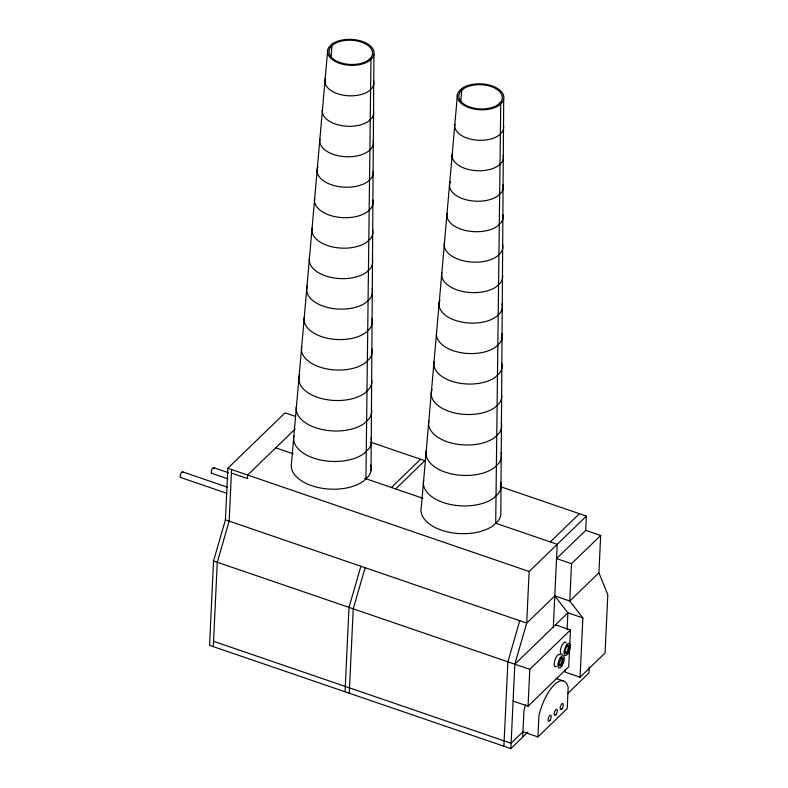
<?xml version="1.0" encoding="UTF-8"?>
<svg xmlns="http://www.w3.org/2000/svg" width="788" height="788" viewBox="0 0 788 788"><rect width="100%" height="100%" fill="white"/><g stroke="black" fill="none" stroke-linecap="round" stroke-linejoin="round"><path stroke-width="1.18" d="M371.03 470.731L373.936 54.589M503.699 99.061L500.794 515.204A40.06 22.291 2.7 0 1 498.243 520.769L493.16 525.685A40.06 22.291 2.7 0 1 446.284 531.605A40.06 22.291 2.7 0 1 421.255 507.482L457.444 94.57M365.937 478.759L370.981 59.258L369.671 58.805M495.701 523.232L500.744 103.721L499.434 103.277M295.559 416.428L285.079 412.833L227.85 468.259L225.417 519.844L213.538 560.957L209.559 645.352L510.851 748.6L527.861 732.121M213.292 646.633L217.281 562.238L229.15 521.124L231.583 469.54M345.026 691.775L349.005 607.381L360.884 566.267M349.261 693.223L353.241 608.828L365.12 567.715M503.896 746.216L507.876 661.822L519.755 620.708M510.851 748.6L514.83 664.205L526.709 623.091L529.142 571.507L586.37 516.081L500.35 486.6M522.7 737.125L523.941 710.707A32.466 12.5 -71.1 0 1 525.606 704.58M513.087 701.054L528.058 706.186L529.792 669.337L570.463 629.957L555.501 624.825M537.918 736.918L538.913 715.839A32.466 12.5 -71.1 0 1 554.348 684.752A32.466 12.5 -71.1 0 1 568.187 687.481L567.193 708.57L537.918 736.918L522.946 731.786M553.294 627.701L557.224 544.311L495.573 523.183M565.213 669.682L565.095 672.095L580.067 677.227L605.066 653.016L607.814 594.733L598.91 572.797L600.673 535.476L585.701 530.344L556.555 558.574L571.517 563.706L600.673 535.476M567.094 629.76L567.892 612.818L554.791 595.895L569.763 601.027L582.864 617.95L580.067 677.227M571.517 563.706L569.763 601.027L598.91 572.797M569.635 647.667L568.729 666.806L528.058 706.186M569.744 645.283L570.463 629.957M585.701 530.344L586.37 516.081M589.197 667.022L588.912 673.011L567.606 693.637M330.97 57.662L331.945 45.881L330.635 45.428M460.734 102.135L461.709 90.354L460.399 89.901M327.68 50.097L291.491 463.019A40.06 22.291 2.7 0 0 316.52 487.132A40.06 22.291 2.7 0 0 363.396 481.222L368.479 476.297A40.06 22.291 2.7 0 0 370.862 464.91M561.214 658.354L559.017 663.929L559.539 665.791L561.046 665.269A4.265 1.645 -71.1 0 0 563.203 659.664A4.265 1.645 -71.1 0 0 561.214 658.354L560.278 658.029M550.27 541.927L579.407 513.697M295.155 429.027L247.639 475.036L247.471 478.592L231.416 473.096M391.4 487.486L420.556 459.256M395.635 488.934L424.791 460.704L370.803 442.216M554.841 595.846L526.709 623.091L225.417 519.844M514.83 664.205L567.892 612.818L582.864 617.95M523.35 731.402L511.097 743.261L213.548 641.294M559.076 665.555C561.598 664.215 562.967 660.127 561.706 657.576M566.828 645.214L567.744 645.086A4.285 1.635 -71.2 0 1 568.168 648.317A4.285 1.635 -71.2 0 1 566.227 652.503L565.695 652.976A4.285 1.635 -71.2 0 1 564.444 652.75M568.335 646.84L569.271 647.155M564.178 651.351L565.114 651.666M566.089 652.631L567.025 652.947M275.721 447.84L293.166 453.819M364.795 478.365L422.929 498.292M227.85 468.259L529.142 571.507M213.509 467.619L228.579 472.78M211.844 473.361L228.067 478.917M182.481 471.805L227.338 487.181M180.816 477.548L226.767 493.298M559.096 664.698L560.997 665.308M559.667 665.308L560.603 665.633L559.569 665.387M213.538 560.957L529.792 669.337M556.062 678.448L562.967 680.822M556.495 666.471A6.55 2.522 -71.1 0 1 554.89 660.048A6.55 2.522 -71.1 0 1 560.179 654.946M562.396 654.07A6.432 2.462 -71.2 0 1 561.135 647.293A6.432 2.462 -71.2 0 1 566.257 642.841M558.662 665.456A4.265 1.645 -71.1 0 1 558.347 665.082M212.189 473.263A3.004 1.162 -71.1 0 1 211.726 469.727A3.004 1.162 -71.1 0 1 214.119 468.476M181.526 477.173A3.004 1.152 -71.1 0 1 180.442 474.652A3.004 1.152 -71.1 0 1 182.974 472.209M500.823 482.295A38.967 21.68 2.7 0 1 498.509 493.377L493.564 498.164A38.967 21.68 2.7 0 1 447.968 503.916A38.967 21.68 2.7 0 1 423.629 480.463M501.04 452.558A37.765 21.01 2.7 0 1 498.794 463.295L493.997 467.934A37.765 21.01 2.7 0 1 449.82 473.509A37.765 21.01 2.7 0 1 426.229 450.775M503.177 155.167A25.709 14.302 2.7 0 1 501.651 162.476L498.39 165.638A25.709 14.302 2.7 0 1 468.299 169.43A25.709 14.302 2.7 0 1 452.243 153.956M503.394 125.43A24.507 13.632 2.7 0 1 501.936 132.394L498.824 135.408A24.507 13.632 2.7 0 1 470.15 139.023A24.507 13.632 2.7 0 1 454.843 124.277M502.754 214.651A28.122 15.642 2.7 0 1 501.079 222.64L497.514 226.097A28.122 15.642 2.7 0 1 464.605 230.254A28.122 15.642 2.7 0 1 447.032 213.321M501.257 422.821A36.553 20.34 2.7 0 1 499.08 433.213L494.44 437.704A36.553 20.34 2.7 0 1 451.662 443.102A36.553 20.34 2.7 0 1 428.83 421.097M502.961 184.904A26.92 14.972 2.7 0 1 501.365 192.558L497.947 195.867A26.92 14.972 2.7 0 1 464.841 199.394A26.92 14.972 2.7 0 1 450.273 181.732M501.838 396.177A35.352 19.67 2.7 0 1 499.365 403.131L494.874 407.475A35.352 19.67 2.7 0 1 451.81 412.232A35.352 19.67 2.7 0 1 432.041 389.4M502.547 275.229A30.535 16.981 2.7 0 1 500.508 282.803L496.637 286.556A30.535 16.981 2.7 0 1 460.911 291.067A30.535 16.981 2.7 0 1 441.832 272.687M502.537 244.388A29.323 16.312 2.7 0 1 500.794 252.721L497.07 256.327A29.323 16.312 2.7 0 1 462.753 260.661A29.323 16.312 2.7 0 1 444.432 242.999M502.104 303.863A31.737 17.651 2.7 0 1 500.222 312.885L496.194 316.786A31.737 17.651 2.7 0 1 457.158 320.952A31.737 17.651 2.7 0 1 439.98 300.12M501.897 333.6A32.938 18.321 2.7 0 1 499.937 342.967L495.76 347.016A32.938 18.321 2.7 0 1 457.207 351.881A32.938 18.321 2.7 0 1 436.631 332.053M501.68 363.347A34.15 19.001 2.7 0 1 499.651 373.049L495.317 377.245A34.15 19.001 2.7 0 1 455.365 382.288A34.15 19.001 2.7 0 1 434.03 361.731M371.059 437.832A38.967 21.68 2.7 0 1 368.745 448.914L363.8 453.701A38.967 21.68 2.7 0 1 318.204 459.453A38.967 21.68 2.7 0 1 293.855 435.991M371.276 408.095A37.765 21.01 2.7 0 1 369.03 418.832L364.233 423.471A37.765 21.01 2.7 0 1 320.046 429.036A37.765 21.01 2.7 0 1 296.455 406.312M373.413 110.704A25.709 14.302 2.7 0 1 371.887 118.013L368.626 121.175A25.709 14.302 2.7 0 1 338.535 124.967A25.709 14.302 2.7 0 1 322.469 109.483M373.63 80.957A24.507 13.632 2.7 0 1 372.172 87.931L369.06 90.945A24.507 13.632 2.7 0 1 338.919 94.156A24.507 13.632 2.7 0 1 325.651 78.071M373.197 171.203A28.122 15.642 2.7 0 1 371.315 178.177L367.74 181.634A28.122 15.642 2.7 0 1 333.157 185.318A28.122 15.642 2.7 0 1 317.928 166.859M371.847 380.486A36.553 20.34 2.7 0 1 369.316 388.75L364.677 393.242A36.553 20.34 2.7 0 1 320.145 398.157A36.553 20.34 2.7 0 1 299.696 374.546M373.197 140.441A26.92 14.972 2.7 0 1 371.601 148.095L368.183 151.404A26.92 14.972 2.7 0 1 336.683 155.374A26.92 14.972 2.7 0 1 319.869 139.171M371.7 348.611A35.352 19.67 2.7 0 1 369.602 358.668L365.11 363.012A35.352 19.67 2.7 0 1 323.75 368.223A35.352 19.67 2.7 0 1 301.666 346.947M372.557 229.653A30.535 16.981 2.7 0 1 370.744 238.34L366.863 242.093A30.535 16.981 2.7 0 1 331.137 246.595A30.535 16.981 2.7 0 1 312.068 228.215M372.773 199.916A29.323 16.312 2.7 0 1 371.03 208.259L367.306 211.864A29.323 16.312 2.7 0 1 332.989 216.188A29.323 16.312 2.7 0 1 314.668 198.537M372.34 259.4A31.737 17.651 2.7 0 1 370.459 268.422L366.43 272.323A31.737 17.651 2.7 0 1 329.295 277.002A31.737 17.651 2.7 0 1 309.467 257.903M372.133 289.137A32.938 18.321 2.7 0 1 370.173 298.504L365.987 302.553A32.938 18.321 2.7 0 1 325.858 306.985A32.938 18.321 2.7 0 1 307.438 285.709M371.916 318.874A34.15 19.001 2.7 0 1 369.887 328.586L365.553 332.782A34.15 19.001 2.7 0 1 325.592 337.816A34.15 19.001 2.7 0 1 304.266 317.259M332.112 44L329.157 46.866A23.305 12.963 2.7 0 0 339.48 63.316A23.305 12.963 2.7 0 0 369.503 60.686L372.458 57.829A23.305 12.963 2.7 0 0 362.135 41.38A23.305 12.963 2.7 0 0 332.112 44M333.324 44.542L330.566 47.221A21.788 12.125 2.7 0 0 340.219 62.597A21.788 12.125 2.7 0 0 368.282 60.144L371.049 57.465A21.788 12.125 2.7 0 0 361.396 42.089A21.788 12.125 2.7 0 0 333.324 44.542M461.876 88.473L458.921 91.329A23.305 12.963 2.7 0 0 469.244 107.779A23.305 12.963 2.7 0 0 499.267 105.159L502.222 102.292A23.305 12.963 2.7 0 0 491.899 85.843A23.305 12.963 2.7 0 0 461.876 88.473M463.098 89.014L460.33 91.684A21.788 12.125 2.7 0 0 469.983 107.07A21.788 12.125 2.7 0 0 498.055 104.617L500.813 101.938A21.788 12.125 2.7 0 0 491.16 86.562A21.788 12.125 2.7 0 0 463.098 89.014M567.764 645.53L567.222 645.993A4.285 1.635 -71.2 0 0 565.144 651.203A4.285 1.635 -71.2 0 0 566.631 653.291L567.163 652.828A4.285 1.635 -71.2 0 0 569.251 647.618A4.285 1.635 -71.2 0 0 567.764 645.53M561.893 665.988A6.55 2.522 -71.1 0 0 563.43 655.695A6.55 2.522 -71.1 0 0 558.052 663.752A6.55 2.522 -71.1 0 0 561.893 665.988M567.754 653.784A6.432 2.462 -71.2 0 0 569.566 643.491A6.432 2.462 -71.2 0 0 564.257 650.957A6.432 2.462 -71.2 0 0 567.754 653.784M556.111 714.391A3.211 1.241 -71.1 0 0 556.85 709.348A3.211 1.241 -71.1 0 0 554.22 713.317A3.211 1.241 -71.1 0 0 556.111 714.391M562.11 708.579A3.211 1.241 -71.1 0 0 562.859 703.536A3.211 1.241 -71.1 0 0 560.219 707.506A3.211 1.241 -71.1 0 0 562.11 708.579M550.024 720.281A3.211 1.241 -71.1 0 0 550.763 715.238A3.211 1.241 -71.1 0 0 548.133 719.208A3.211 1.241 -71.1 0 0 550.024 720.281"/></g></svg>
